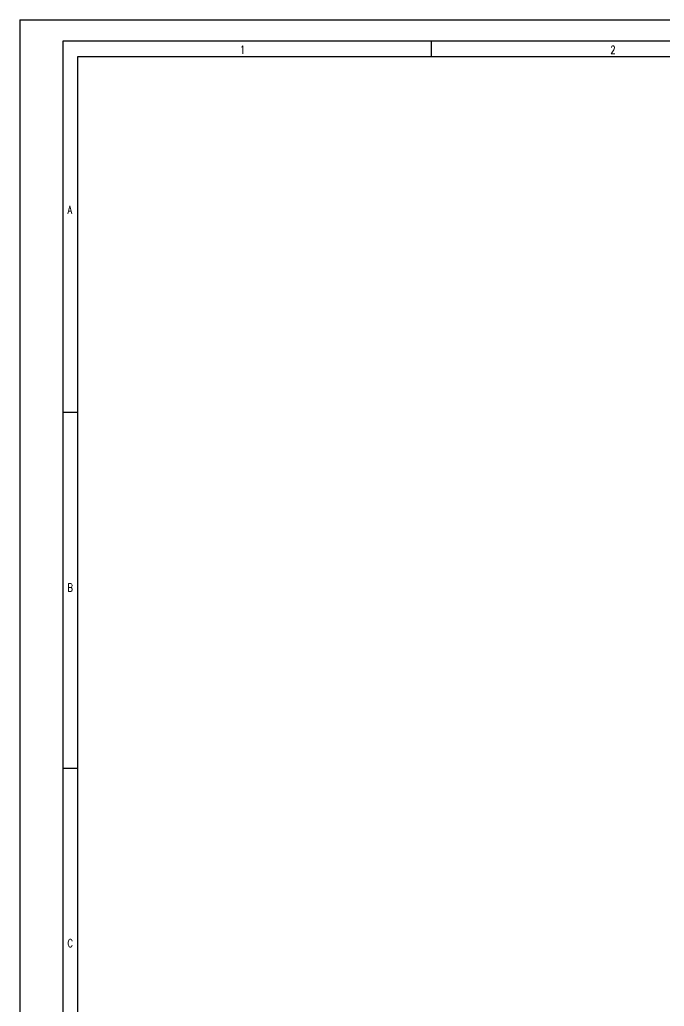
# Model space of a CAD drawing. Extents: x 4137 to 28680, y 2446 to 6814.
# Drawn here: x 9855.8 to 10154.4, y 3758.6 to 4215.3 of the extents above; entities that cross this region are included whole.
import ezdxf

# ---------------------------------------------------------------- set-up
doc = ezdxf.new("R2010")
doc.units = 0
doc.header["$LTSCALE"] = 0.5
doc.layers.get('0').update_dxf_attribs({"linetype": 'CONTINUOUS'})
doc.layers.add('DIM', color=5, linetype='CONTINUOUS')
doc.styles.get("Standard").update_dxf_attribs({"font": 'simplex.shx'})

msp = doc.modelspace()

# ---------------------------------------------------------------- linework, layer by layer
at = {"color": 7, "linetype": 'Continuous'}
for p, q in [((9855.8, 4215.32), (9855.8, 3027.32)), ((9855.8, 4215.32), (11537.8, 4215.32)), ((9855.8, 4215.32), (9855.8, 3027.32)), ((9855.8, 4215.32), (11537.8, 4215.32)), ((11527.8, 4205.32), (9875.8, 4205.32)), ((9875.8, 4205.32), (9875.8, 3037.32)), ((11527.8, 4205.32), (9875.8, 4205.32)), ((9875.8, 4205.32), (9875.8, 3037.32)), ((9882.8, 3044.32), (9882.8, 4198.32)), ((9882.8, 4198.32), (11520.8, 4198.32)), ((9882.8, 3044.32), (9882.8, 4198.32)), ((9882.8, 4198.32), (11520.8, 4198.32))]:
    msp.add_line(p, q, dxfattribs=at)
at = {"layer": 'DIM', "color": 7}
for p, q in [((10046.6, 4198.32), (10046.6, 4205.32)), ((10046.6, 4198.32), (10046.6, 4205.32)), ((9882.8, 4033.46), (9875.8, 4033.46)), ((9882.8, 4033.46), (9875.8, 4033.46)), ((9882.8, 3868.6), (9875.8, 3868.6)), ((9882.8, 3868.6), (9875.8, 3868.6))]:
    msp.add_line(p, q, dxfattribs=at)

# ---------------------------------------------------------------- texts
at = {"color": 7, "linetype": 'Continuous', "width": 0.75}
for s, p in [('1', (9957.84, 4199.6)), ('1', (9957.84, 4199.6)), ('2', (10129.44, 4199.6)), ('2', (10129.44, 4199.6))]:
    msp.add_text(s, height=3.7, dxfattribs=at).set_placement(p)
at = {"layer": 'DIM', "color": 7, "width": 0.75}
for s, p in [('A', (9877.95, 4125.48)), ('A', (9877.95, 4125.48)), ('B', (9877.95, 3950.54)), ('B', (9877.95, 3950.54)), ('C', (9877.95, 3785.94)), ('C', (9877.95, 3785.94))]:
    msp.add_text(s, height=3.7, dxfattribs=at).set_placement(p)

doc.saveas('drawing.dxf')
